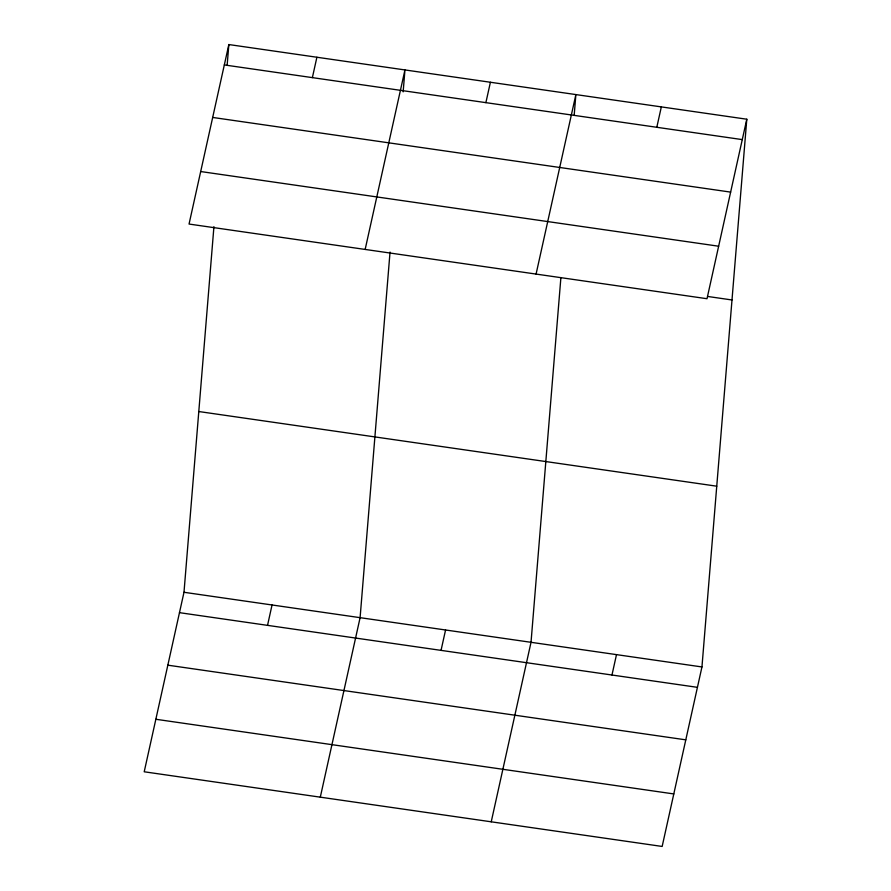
<?xml version="1.0" encoding="UTF-8"?>
<svg xmlns="http://www.w3.org/2000/svg" width="891" height="891" viewBox="0 0 891 891"><rect width="100%" height="100%" fill="white"/><g stroke="black" fill="none" stroke-linecap="round" stroke-linejoin="round"><path stroke-width="1.34" d="M746.792 119.216L707.008 298.719L189.048 224.053L228.842 44.55L746.792 119.216L701.952 666.947L662.158 846.45L144.208 771.784L183.992 592.281L213.929 226.682M227.16 65.088L228.842 44.55M390.035 252.064L360.098 617.663L320.303 797.167M403.155 91.851L404.948 69.944L365.154 249.435M560.851 278.092L531.025 642.311L491.231 821.814M574.194 115.117L575.876 94.58L536.081 274.083M312.373 77.628L316.895 57.247M267.534 625.359L272.045 604.978M485.885 102.643L490.406 82.262M441.045 650.374L445.567 629.993M656.812 127.279L661.334 106.898M611.972 675.01L616.494 654.629M224.32 64.932L742.281 139.609M212.682 117.445L730.642 192.111M200.687 171.54L718.647 246.217M707.577 296.447L732.001 299.977M198.793 411.531L716.754 486.196M183.992 592.281L701.952 666.947M179.481 612.663L697.441 687.34M167.842 665.176L685.792 739.842M155.847 719.271L673.808 793.937"/></g></svg>
